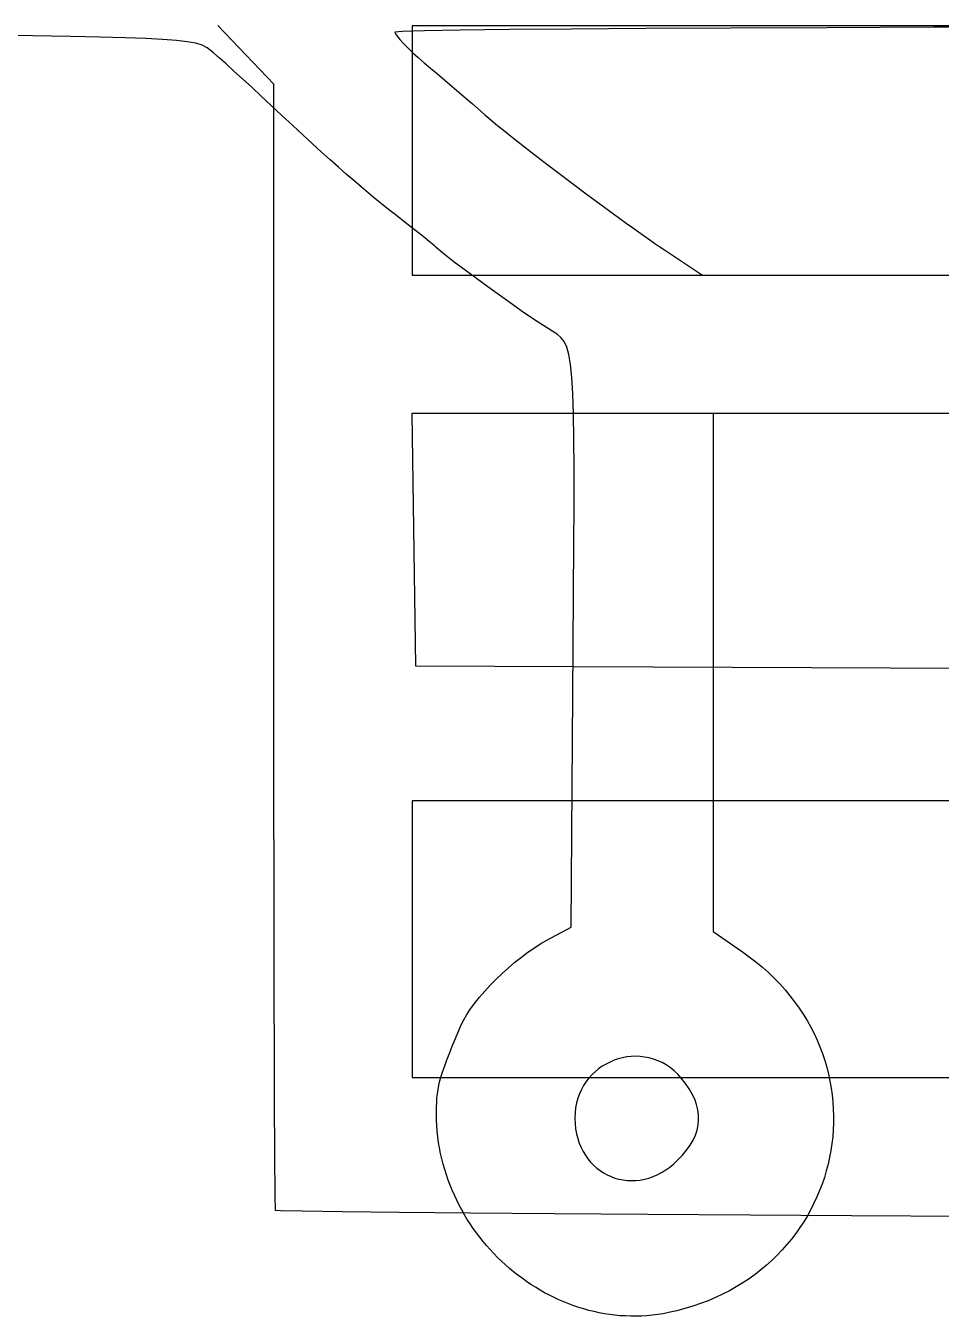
# Model space of a CAD drawing. Header units: inches. Extents: x -4 to 338, y -3 to 155.
# Drawn here: x 8.187 to 10.591, y 2.785 to 6.173 of the extents above; entities that cross this region are included whole.
import ezdxf

# ---------------------------------------------------------------- set-up
doc = ezdxf.new("R2010")
doc.units = ezdxf.units.IN
doc.layers.add('Bottom Overlay', color=54, linetype='Continuous')
doc.layers.add('Top Overlay', color=2, linetype='Continuous')

# ---------------------------------------------------------------- blocks, each defined once
blk = doc.blocks.new('IMPORTED_IMAGE_B_1')
at = {"layer": 'Bottom Overlay'}
for p, q in [((5.6766, -14.5593), (5.5292, -14.4055)), ((10.0181, -14.4062), (6.0399, -14.4062)), ((6.0399, -14.4062), (6.0399, -14.4062)), ((6.0399, -14.4062), (6.0399, -14.7332)), ((5.6766, -16.0359), (5.6766, -14.5593)), ((6.0399, -14.7332), (6.0399, -14.7332)), ((6.0399, -14.7332), (6.0399, -15.0602)), ((6.0399, -15.0602), (6.0399, -15.0602)), ((6.0399, -15.0602), (13.1885, -15.0602)), ((10.5088, -15.4235), (6.0391, -15.4235)), ((6.0391, -15.4235), (6.049, -16.0865)), ((5.6767, -16.1863), (5.6766, -16.0359)), ((6.049, -16.0865), (8.1562, -16.0956)), ((5.6767, -16.3326), (5.6767, -16.1863)), ((5.6768, -16.4739), (5.6767, -16.3326)), ((10.2536, -16.4407), (6.0399, -16.4407)), ((6.0399, -16.4407), (6.0399, -17.1674)), ((5.677, -16.6095), (5.6768, -16.4739)), ((5.6772, -16.7387), (5.677, -16.6095)), ((5.6774, -16.8607), (5.6772, -16.7387)), ((5.6777, -16.9747), (5.6774, -16.8607)), ((5.678, -17.08), (5.6777, -16.9747)), ((5.6783, -17.1758), (5.678, -17.08)), ((5.6787, -17.2613), (5.6783, -17.1758)), ((6.0399, -17.1674), (8.7223, -17.1674)), ((5.679, -17.3358), (5.6787, -17.2613)), ((5.6794, -17.3986), (5.679, -17.3358)), ((5.6798, -17.4488), (5.6794, -17.3986)), ((5.6803, -17.4858), (5.6798, -17.4488)), ((5.6807, -17.5087), (5.6803, -17.4858)), ((5.6812, -17.5168), (5.6807, -17.5087)), ((5.6939, -17.5174), (5.6812, -17.5168)), ((5.7506, -17.5184), (5.6939, -17.5174)), ((5.8573, -17.5198), (5.7506, -17.5184)), ((6.0066, -17.5214), (5.8573, -17.5198)), ((6.1933, -17.5231), (6.0066, -17.5214)), ((6.4124, -17.5249), (6.1933, -17.5231)), ((6.6588, -17.5268), (6.4124, -17.5249)), ((6.9273, -17.5287), (6.6588, -17.5268)), ((7.1933, -17.5304), (6.9273, -17.5287)), ((8.7009, -17.5397), (7.1933, -17.5304))]:
    blk.add_line(p, q, dxfattribs=at)
blk = doc.blocks.new('IMPORTED_IMAGE_B_2')
at = {"layer": 'Top Overlay'}
for p, q in [((5.0426, -14.4325), (4.9255, -14.431)), ((5.1422, -14.434), (5.0426, -14.4325)), ((6.0139, -14.4205), (5.9943, -14.4222)), ((5.9943, -14.4222), (5.9943, -14.4222)), ((5.9943, -14.4222), (5.9958, -14.4267)), ((5.9958, -14.4267), (5.9958, -14.4267)), ((5.9958, -14.4267), (6.0004, -14.4335)), ((6.0718, -14.4189), (6.0139, -14.4205)), ((6.0139, -14.4205), (6.0139, -14.4205)), ((6.1663, -14.4173), (6.0718, -14.4189)), ((6.0718, -14.4189), (6.0718, -14.4189)), ((6.2957, -14.4158), (6.1663, -14.4173)), ((6.1663, -14.4173), (6.1663, -14.4173)), ((6.4584, -14.4144), (6.2957, -14.4158)), ((6.2957, -14.4158), (6.2957, -14.4158)), ((6.6527, -14.4131), (6.4584, -14.4144)), ((6.4584, -14.4144), (6.4584, -14.4144)), ((6.877, -14.4119), (6.6527, -14.4131)), ((6.6527, -14.4131), (6.6527, -14.4131)), ((7.1296, -14.4108), (6.877, -14.4119)), ((6.877, -14.4119), (6.877, -14.4119)), ((7.4089, -14.4098), (7.1296, -14.4108)), ((7.1296, -14.4108), (7.1296, -14.4108)), ((7.7132, -14.4089), (7.4089, -14.4098)), ((7.4089, -14.4098), (7.4089, -14.4098)), ((5.2205, -14.4356), (5.1422, -14.434)), ((5.2861, -14.4374), (5.2205, -14.4356)), ((5.3402, -14.4395), (5.2861, -14.4374)), ((5.3841, -14.4418), (5.3402, -14.4395)), ((5.4211, -14.4445), (5.3841, -14.4418)), ((5.4493, -14.4477), (5.4211, -14.4445)), ((5.4714, -14.4516), (5.4493, -14.4477)), ((5.4886, -14.4566), (5.4714, -14.4516)), ((5.5019, -14.4634), (5.4886, -14.4566)), ((5.5185, -14.477), (5.5019, -14.4634)), ((6.0004, -14.4335), (6.0004, -14.4335)), ((6.0004, -14.4335), (6.0075, -14.4422)), ((6.0075, -14.4422), (6.0075, -14.4422)), ((6.0075, -14.4422), (6.017, -14.4524)), ((6.017, -14.4524), (6.017, -14.4524)), ((6.017, -14.4524), (6.0284, -14.464)), ((6.0284, -14.464), (6.0284, -14.464)), ((6.0284, -14.464), (6.0415, -14.4764)), ((5.5332, -14.49), (5.5185, -14.477)), ((5.5512, -14.5061), (5.5332, -14.49)), ((6.0415, -14.4764), (6.0415, -14.4764)), ((6.0415, -14.4764), (6.056, -14.4894)), ((6.056, -14.4894), (6.056, -14.4894)), ((6.056, -14.4894), (6.0715, -14.5027)), ((5.5718, -14.5248), (5.5512, -14.5061)), ((5.5945, -14.5454), (5.5718, -14.5248)), ((6.0715, -14.5027), (6.0715, -14.5027)), ((6.0715, -14.5027), (6.0883, -14.5168)), ((6.0883, -14.5168), (6.0883, -14.5168)), ((6.0883, -14.5168), (6.1065, -14.5322)), ((6.1065, -14.5322), (6.1065, -14.5322)), ((6.1065, -14.5322), (6.1255, -14.5484)), ((5.6184, -14.5674), (5.5945, -14.5454)), ((5.643, -14.5902), (5.6184, -14.5674)), ((6.1255, -14.5484), (6.1255, -14.5484)), ((6.1255, -14.5484), (6.1447, -14.5649)), ((6.1447, -14.5649), (6.1447, -14.5649)), ((6.1447, -14.5649), (6.1635, -14.5812)), ((5.6978, -14.6414), (5.643, -14.5902)), ((6.1635, -14.5812), (6.1635, -14.5812)), ((6.1635, -14.5812), (6.1815, -14.5967)), ((6.1815, -14.5967), (6.1815, -14.5967)), ((6.1815, -14.5967), (6.1979, -14.6111)), ((6.1979, -14.6111), (6.1979, -14.6111)), ((6.1979, -14.6111), (6.2208, -14.6312)), ((6.2208, -14.6312), (6.2208, -14.6312)), ((6.2208, -14.6312), (6.2304, -14.6394)), ((5.7262, -14.6678), (5.6978, -14.6414)), ((5.753, -14.6925), (5.7262, -14.6678)), ((6.2304, -14.6394), (6.2304, -14.6394)), ((6.2304, -14.6394), (6.241, -14.6484)), ((6.241, -14.6484), (6.241, -14.6484)), ((6.241, -14.6484), (6.2526, -14.6579)), ((6.2526, -14.6579), (6.2526, -14.6579)), ((6.2526, -14.6579), (6.2651, -14.6681)), ((6.2651, -14.6681), (6.2651, -14.6681)), ((6.2651, -14.6681), (6.2784, -14.6789)), ((5.7782, -14.7157), (5.753, -14.6925)), ((6.2784, -14.6789), (6.2784, -14.6789)), ((6.2784, -14.6789), (6.2924, -14.6901)), ((6.2924, -14.6901), (6.2924, -14.6901)), ((6.2924, -14.6901), (6.3072, -14.7018)), ((6.3072, -14.7018), (6.3072, -14.7018)), ((6.3072, -14.7018), (6.3226, -14.7139)), ((5.8021, -14.7374), (5.7782, -14.7157)), ((5.8247, -14.7578), (5.8021, -14.7374)), ((6.3226, -14.7139), (6.3226, -14.7139)), ((6.3226, -14.7139), (6.355, -14.7392)), ((5.8462, -14.777), (5.8247, -14.7578)), ((6.355, -14.7392), (6.355, -14.7392)), ((6.355, -14.7392), (6.3892, -14.7656)), ((6.3892, -14.7656), (6.3892, -14.7656)), ((6.3892, -14.7656), (6.4246, -14.7926)), ((5.8668, -14.7952), (5.8462, -14.777)), ((5.8865, -14.8123), (5.8668, -14.7952)), ((6.4246, -14.7926), (6.4246, -14.7926)), ((6.4246, -14.7926), (6.4607, -14.8199)), ((5.9055, -14.8286), (5.8865, -14.8123)), ((5.924, -14.8442), (5.9055, -14.8286)), ((6.4607, -14.8199), (6.4607, -14.8199)), ((6.4607, -14.8199), (6.4971, -14.8471)), ((5.942, -14.8592), (5.924, -14.8442)), ((5.9597, -14.8737), (5.942, -14.8592)), ((5.9773, -14.8878), (5.9597, -14.8737)), ((6.4971, -14.8471), (6.4971, -14.8471)), ((6.4971, -14.8471), (6.5331, -14.8737)), ((6.5331, -14.8737), (6.5331, -14.8737)), ((6.5331, -14.8737), (6.5683, -14.8995)), ((5.9948, -14.9017), (5.9773, -14.8878)), ((6.029, -14.9282), (5.9948, -14.9017)), ((6.5683, -14.8995), (6.5683, -14.8995)), ((6.5683, -14.8995), (6.5854, -14.912)), ((6.0449, -14.9406), (6.029, -14.9282)), ((6.0596, -14.9522), (6.0449, -14.9406)), ((6.5854, -14.912), (6.5854, -14.912)), ((6.5854, -14.912), (6.6022, -14.924)), ((6.6022, -14.924), (6.6022, -14.924)), ((6.6022, -14.924), (6.6184, -14.9357)), ((6.6184, -14.9357), (6.6184, -14.9357)), ((6.6184, -14.9357), (6.6341, -14.9468)), ((6.0728, -14.9627), (6.0596, -14.9522)), ((6.0842, -14.9719), (6.0728, -14.9627)), ((6.0933, -14.9794), (6.0842, -14.9719)), ((6.6341, -14.9468), (6.6341, -14.9468)), ((6.6341, -14.9468), (6.6493, -14.9575)), ((6.6493, -14.9575), (6.6493, -14.9575)), ((6.6493, -14.9575), (6.6637, -14.9676)), ((6.6637, -14.9676), (6.6637, -14.9676)), ((6.6637, -14.9676), (6.6774, -14.9771)), ((6.0998, -14.9848), (6.0933, -14.9794)), ((6.1033, -14.9881), (6.0998, -14.9848)), ((6.1196, -15.0021), (6.1033, -14.9881)), ((6.1505, -15.0261), (6.1196, -15.0021)), ((6.6774, -14.9771), (6.6774, -14.9771)), ((6.6774, -14.9771), (6.6904, -14.9859)), ((6.6904, -14.9859), (6.6904, -14.9859)), ((6.6904, -14.9859), (6.7025, -14.994)), ((6.7025, -14.994), (6.7025, -14.994)), ((6.7025, -14.994), (6.8021, -15.0602)), ((6.1918, -15.057), (6.1505, -15.0261)), ((6.2388, -15.0914), (6.1918, -15.057)), ((6.8021, -15.0602), (6.8021, -15.0602)), ((6.8021, -15.0602), (13.9507, -15.0602)), ((6.2872, -15.1262), (6.2388, -15.0914)), ((6.3326, -15.1582), (6.2872, -15.1262)), ((6.3706, -15.1842), (6.3326, -15.1582)), ((6.3967, -15.2009), (6.3706, -15.1842)), ((6.4096, -15.2085), (6.3967, -15.2009)), ((6.4208, -15.2158), (6.4096, -15.2085)), ((6.4305, -15.2242), (6.4208, -15.2158)), ((6.4387, -15.235), (6.4305, -15.2242)), ((6.4456, -15.2496), (6.4387, -15.235)), ((6.4513, -15.2692), (6.4456, -15.2496)), ((6.4558, -15.2953), (6.4513, -15.2692)), ((6.4593, -15.3291), (6.4558, -15.2953)), ((6.4618, -15.372), (6.4593, -15.3291)), ((6.4635, -15.4254), (6.4618, -15.372)), ((6.4646, -15.4905), (6.4635, -15.4254)), ((9.1195, -15.4235), (6.8299, -15.4235)), ((6.8299, -15.4235), (6.8299, -16.7841)), ((6.465, -15.5686), (6.4646, -15.4905)), ((6.4649, -15.6612), (6.465, -15.5686)), ((6.4643, -15.7696), (6.4649, -15.6612)), ((6.4635, -15.8951), (6.4643, -15.7696)), ((6.4625, -16.0389), (6.4635, -15.8951)), ((6.4575, -16.7725), (6.4625, -16.0389)), ((6.3939, -16.8064), (6.4575, -16.7725)), ((6.8299, -16.7841), (6.9071, -16.8374)), ((6.3266, -16.851), (6.3437, -16.8382)), ((6.3437, -16.8382), (6.3608, -16.8264)), ((6.3608, -16.8264), (6.3775, -16.8158)), ((6.3775, -16.8158), (6.3939, -16.8064)), ((6.9071, -16.8374), (6.9253, -16.8504)), ((6.2927, -16.8791), (6.3095, -16.8647)), ((6.3095, -16.8647), (6.3266, -16.851)), ((6.9253, -16.8504), (6.9428, -16.8639)), ((6.9428, -16.8639), (6.9595, -16.8778)), ((6.2602, -16.9094), (6.2762, -16.8941)), ((6.2762, -16.8941), (6.2927, -16.8791)), ((6.9595, -16.8778), (6.9755, -16.892)), ((6.9755, -16.892), (6.9907, -16.9067)), ((6.9907, -16.9067), (7.0052, -16.9217)), ((6.2304, -16.9408), (6.2449, -16.9251)), ((6.2449, -16.9251), (6.2602, -16.9094)), ((7.0052, -16.9217), (7.019, -16.937)), ((7.019, -16.937), (7.032, -16.9526)), ((6.1933, -16.9873), (6.2044, -16.9721)), ((6.2044, -16.9721), (6.2168, -16.9566)), ((6.2168, -16.9566), (6.2304, -16.9408)), ((7.032, -16.9526), (7.0443, -16.9686)), ((7.0443, -16.9686), (7.0559, -16.9848)), ((6.1753, -17.0161), (6.1835, -17.002)), ((6.1835, -17.002), (6.1933, -16.9873)), ((7.0559, -16.9848), (7.0668, -17.0013)), ((7.0668, -17.0013), (7.077, -17.018)), ((6.1539, -17.0646), (6.1689, -17.0294)), ((6.1689, -17.0294), (6.1753, -17.0161)), ((7.077, -17.018), (7.0864, -17.035)), ((7.0864, -17.035), (7.0952, -17.0521)), ((6.1452, -17.0853), (6.1539, -17.0646)), ((7.0952, -17.0521), (7.1032, -17.0695)), ((7.1032, -17.0695), (7.1106, -17.087)), ((6.131, -17.121), (6.1376, -17.104)), ((6.1376, -17.104), (6.1452, -17.0853)), ((7.1106, -17.087), (7.1172, -17.1047)), ((7.1172, -17.1047), (7.1232, -17.1226)), ((6.1203, -17.1506), (6.1252, -17.1364)), ((6.1252, -17.1364), (6.131, -17.121)), ((6.5391, -17.1379), (6.5296, -17.1446)), ((6.5491, -17.1319), (6.5391, -17.1379)), ((6.5391, -17.1379), (6.5391, -17.1379)), ((6.5595, -17.1267), (6.5491, -17.1319)), ((6.5491, -17.1319), (6.5491, -17.1319)), ((6.5702, -17.1222), (6.5595, -17.1267)), ((6.5595, -17.1267), (6.5595, -17.1267)), ((6.5812, -17.1185), (6.5702, -17.1222)), ((6.5702, -17.1222), (6.5702, -17.1222)), ((6.5925, -17.1155), (6.5812, -17.1185)), ((6.5812, -17.1185), (6.5812, -17.1185)), ((6.6039, -17.1134), (6.5925, -17.1155)), ((6.5925, -17.1155), (6.5925, -17.1155)), ((6.6154, -17.1122), (6.6039, -17.1134)), ((6.6039, -17.1134), (6.6039, -17.1134)), ((6.6271, -17.1117), (6.6154, -17.1122)), ((6.6154, -17.1122), (6.6154, -17.1122)), ((6.6388, -17.1122), (6.6271, -17.1117)), ((6.6271, -17.1117), (6.6271, -17.1117)), ((6.6504, -17.1135), (6.6388, -17.1122)), ((6.6388, -17.1122), (6.6388, -17.1122)), ((6.662, -17.1158), (6.6504, -17.1135)), ((6.6504, -17.1135), (6.6504, -17.1135)), ((6.6735, -17.1189), (6.662, -17.1158)), ((6.662, -17.1158), (6.662, -17.1158)), ((6.6849, -17.1231), (6.6735, -17.1189)), ((6.6735, -17.1189), (6.6735, -17.1189)), ((6.696, -17.1282), (6.6849, -17.1231)), ((6.6849, -17.1231), (6.6849, -17.1231)), ((6.7068, -17.1342), (6.696, -17.1282)), ((6.696, -17.1282), (6.696, -17.1282)), ((6.7173, -17.1413), (6.7068, -17.1342)), ((6.7068, -17.1342), (6.7068, -17.1342)), ((6.7275, -17.1494), (6.7173, -17.1413)), ((6.7173, -17.1413), (6.7173, -17.1413)), ((7.1232, -17.1226), (7.1285, -17.1405)), ((7.1285, -17.1405), (7.1331, -17.1586)), ((6.11, -17.1876), (6.1127, -17.176)), ((6.1127, -17.176), (6.1162, -17.1637)), ((6.1162, -17.1637), (6.1203, -17.1506)), ((6.504, -17.1688), (6.4967, -17.1782)), ((6.512, -17.1601), (6.504, -17.1688)), ((6.504, -17.1688), (6.504, -17.1688)), ((6.5205, -17.152), (6.512, -17.1601)), ((6.512, -17.1601), (6.512, -17.1601)), ((6.5296, -17.1446), (6.5205, -17.152)), ((6.5205, -17.152), (6.5205, -17.152)), ((6.5296, -17.1446), (6.5296, -17.1446)), ((6.7372, -17.1585), (6.7275, -17.1494)), ((6.7275, -17.1494), (6.7275, -17.1494)), ((6.7465, -17.1687), (6.7372, -17.1585)), ((6.7372, -17.1585), (6.7372, -17.1585)), ((6.7577, -17.1829), (6.7465, -17.1687)), ((6.7465, -17.1687), (6.7465, -17.1687)), ((7.1331, -17.1586), (7.137, -17.1767)), ((7.137, -17.1767), (7.1402, -17.1949)), ((6.1049, -17.221), (6.1061, -17.2099)), ((6.1061, -17.2099), (6.1078, -17.1989)), ((6.1078, -17.1989), (6.11, -17.1876)), ((6.4791, -17.2101), (6.4748, -17.2219)), ((6.4842, -17.1989), (6.4791, -17.2101)), ((6.4791, -17.2101), (6.4791, -17.2101)), ((6.4901, -17.1883), (6.4842, -17.1989)), ((6.4842, -17.1989), (6.4842, -17.1989)), ((6.4967, -17.1782), (6.4901, -17.1883)), ((6.4901, -17.1883), (6.4901, -17.1883)), ((6.4967, -17.1782), (6.4967, -17.1782)), ((6.7673, -17.1969), (6.7577, -17.1829)), ((6.7577, -17.1829), (6.7577, -17.1829)), ((6.7754, -17.2108), (6.7673, -17.1969)), ((6.7673, -17.1969), (6.7673, -17.1969)), ((6.7819, -17.2246), (6.7754, -17.2108)), ((6.7754, -17.2108), (6.7754, -17.2108)), ((7.1402, -17.1949), (7.1428, -17.2132)), ((6.1035, -17.2636), (6.1037, -17.2443)), ((6.1037, -17.2443), (6.1042, -17.2324)), ((6.1042, -17.2324), (6.1049, -17.221)), ((6.4714, -17.2342), (6.469, -17.247)), ((6.4748, -17.2219), (6.4714, -17.2342)), ((6.4714, -17.2342), (6.4714, -17.2342)), ((6.4748, -17.2219), (6.4748, -17.2219)), ((6.7868, -17.2382), (6.7819, -17.2246)), ((6.7819, -17.2246), (6.7819, -17.2246)), ((6.7902, -17.2518), (6.7868, -17.2382)), ((6.7868, -17.2382), (6.7868, -17.2382)), ((7.1428, -17.2132), (7.1447, -17.2315)), ((7.1447, -17.2315), (7.1459, -17.2498)), ((6.1038, -17.2786), (6.1035, -17.2636)), ((6.1045, -17.2936), (6.1038, -17.2786)), ((6.4676, -17.2604), (6.4671, -17.2743)), ((6.4671, -17.2743), (6.4671, -17.2743)), ((6.4671, -17.2743), (6.4677, -17.2884)), ((6.469, -17.247), (6.4676, -17.2604)), ((6.4676, -17.2604), (6.4676, -17.2604)), ((6.469, -17.247), (6.469, -17.247)), ((6.792, -17.2652), (6.7902, -17.2518)), ((6.7902, -17.2518), (6.7902, -17.2518)), ((6.7909, -17.2919), (6.7922, -17.2786)), ((6.7922, -17.2786), (6.792, -17.2652)), ((6.792, -17.2652), (6.792, -17.2652)), ((6.7922, -17.2786), (6.7922, -17.2786)), ((7.1459, -17.2498), (7.1464, -17.2681)), ((7.1464, -17.2681), (7.1463, -17.2864)), ((6.1057, -17.3084), (6.1045, -17.2936)), ((6.1073, -17.3232), (6.1057, -17.3084)), ((6.4677, -17.2884), (6.4677, -17.2884)), ((6.4677, -17.2884), (6.4692, -17.302)), ((6.4692, -17.302), (6.4692, -17.302)), ((6.4692, -17.302), (6.4715, -17.3151)), ((6.7835, -17.3183), (6.788, -17.3052)), ((6.788, -17.3052), (6.7909, -17.2919)), ((6.788, -17.3052), (6.788, -17.3052)), ((6.7909, -17.2919), (6.7909, -17.2919)), ((7.1456, -17.3046), (7.1442, -17.3228)), ((7.1463, -17.2864), (7.1456, -17.3046)), ((6.1093, -17.3378), (6.1073, -17.3232)), ((6.1117, -17.3523), (6.1093, -17.3378)), ((6.4715, -17.3151), (6.4715, -17.3151)), ((6.4715, -17.3151), (6.4747, -17.3276)), ((6.4747, -17.3276), (6.4747, -17.3276)), ((6.4747, -17.3276), (6.4786, -17.3395)), ((6.4786, -17.3395), (6.4786, -17.3395)), ((6.4786, -17.3395), (6.4833, -17.3508)), ((6.7607, -17.3577), (6.7699, -17.3446)), ((6.7699, -17.3446), (6.7775, -17.3315)), ((6.7699, -17.3446), (6.7699, -17.3446)), ((6.7775, -17.3315), (6.7835, -17.3183)), ((6.7775, -17.3315), (6.7775, -17.3315)), ((6.7835, -17.3183), (6.7835, -17.3183)), ((7.1421, -17.3409), (7.1394, -17.3589)), ((7.1442, -17.3228), (7.1421, -17.3409)), ((6.1145, -17.3667), (6.1117, -17.3523)), ((6.1177, -17.381), (6.1145, -17.3667)), ((6.1213, -17.3951), (6.1177, -17.381)), ((6.4833, -17.3508), (6.4833, -17.3508)), ((6.4833, -17.3508), (6.4886, -17.3615)), ((6.4886, -17.3615), (6.4886, -17.3615)), ((6.4886, -17.3615), (6.4947, -17.3715)), ((6.4947, -17.3715), (6.4947, -17.3715)), ((6.4947, -17.3715), (6.5013, -17.381)), ((6.5013, -17.381), (6.5013, -17.381)), ((6.5013, -17.381), (6.5085, -17.3897)), ((6.7377, -17.3839), (6.75, -17.3708)), ((6.75, -17.3708), (6.7607, -17.3577)), ((6.75, -17.3708), (6.75, -17.3708)), ((6.7607, -17.3577), (6.7607, -17.3577)), ((7.1361, -17.3768), (7.1321, -17.3946)), ((7.1394, -17.3589), (7.1361, -17.3768)), ((6.1253, -17.4091), (6.1213, -17.3951)), ((6.1296, -17.4229), (6.1253, -17.4091)), ((6.5085, -17.3897), (6.5085, -17.3897)), ((6.5085, -17.3897), (6.5163, -17.3978)), ((6.5163, -17.3978), (6.5163, -17.3978)), ((6.5163, -17.3978), (6.5246, -17.4052)), ((6.5246, -17.4052), (6.5246, -17.4052)), ((6.5246, -17.4052), (6.5334, -17.4119)), ((6.5334, -17.4119), (6.5334, -17.4119)), ((6.5334, -17.4119), (6.5425, -17.4179)), ((6.6948, -17.4168), (6.7058, -17.4101)), ((6.7058, -17.4101), (6.7167, -17.4023)), ((6.7058, -17.4101), (6.7058, -17.4101)), ((6.7167, -17.4023), (6.7273, -17.3936)), ((6.7167, -17.4023), (6.7167, -17.4023)), ((6.7273, -17.3936), (6.7377, -17.3839)), ((6.7273, -17.3936), (6.7273, -17.3936)), ((6.7377, -17.3839), (6.7377, -17.3839)), ((7.1275, -17.4123), (7.1223, -17.4297)), ((7.1321, -17.3946), (7.1275, -17.4123)), ((6.1343, -17.4366), (6.1296, -17.4229)), ((6.1394, -17.4501), (6.1343, -17.4366)), ((6.5425, -17.4179), (6.5425, -17.4179)), ((6.5425, -17.4179), (6.5521, -17.4231)), ((6.5521, -17.4231), (6.5521, -17.4231)), ((6.5521, -17.4231), (6.5621, -17.4276)), ((6.5621, -17.4276), (6.5621, -17.4276)), ((6.5621, -17.4276), (6.5723, -17.4313)), ((6.5723, -17.4313), (6.5723, -17.4313)), ((6.5723, -17.4313), (6.5828, -17.4342)), ((6.5828, -17.4342), (6.5828, -17.4342)), ((6.5828, -17.4342), (6.5936, -17.4363)), ((6.5936, -17.4363), (6.5936, -17.4363)), ((6.5936, -17.4363), (6.6045, -17.4376)), ((6.6045, -17.4376), (6.6045, -17.4376)), ((6.6045, -17.4376), (6.6157, -17.4381)), ((6.6157, -17.4381), (6.6269, -17.4377)), ((6.6157, -17.4381), (6.6157, -17.4381)), ((6.6269, -17.4377), (6.6382, -17.4365)), ((6.6269, -17.4377), (6.6269, -17.4377)), ((6.6382, -17.4365), (6.6496, -17.4344)), ((6.6382, -17.4365), (6.6382, -17.4365)), ((6.6496, -17.4344), (6.661, -17.4314)), ((6.6496, -17.4344), (6.6496, -17.4344)), ((6.661, -17.4314), (6.6724, -17.4274)), ((6.661, -17.4314), (6.661, -17.4314)), ((6.6724, -17.4274), (6.6836, -17.4226)), ((6.6724, -17.4274), (6.6724, -17.4274)), ((6.6836, -17.4226), (6.6948, -17.4168)), ((6.6836, -17.4226), (6.6836, -17.4226)), ((6.6948, -17.4168), (6.6948, -17.4168)), ((7.1164, -17.447), (7.1099, -17.4641)), ((7.1223, -17.4297), (7.1164, -17.447)), ((6.1449, -17.4635), (6.1394, -17.4501)), ((6.1507, -17.4766), (6.1449, -17.4635)), ((6.1568, -17.4896), (6.1507, -17.4766)), ((7.1028, -17.481), (7.0951, -17.4976)), ((7.1099, -17.4641), (7.1028, -17.481)), ((6.1633, -17.5025), (6.1568, -17.4896)), ((6.17, -17.5151), (6.1633, -17.5025)), ((6.1772, -17.5275), (6.17, -17.5151)), ((7.0868, -17.514), (7.0778, -17.5301)), ((7.0951, -17.4976), (7.0868, -17.514)), ((6.1846, -17.5397), (6.1772, -17.5275)), ((6.1923, -17.5518), (6.1846, -17.5397)), ((7.0683, -17.5459), (7.0582, -17.5614)), ((7.0778, -17.5301), (7.0683, -17.5459)), ((6.2003, -17.5636), (6.1923, -17.5518)), ((6.2087, -17.5751), (6.2003, -17.5636)), ((6.2173, -17.5865), (6.2087, -17.5751)), ((7.0474, -17.5766), (7.0361, -17.5915)), ((7.0582, -17.5614), (7.0474, -17.5766)), ((6.2261, -17.5976), (6.2173, -17.5865)), ((6.2353, -17.6085), (6.2261, -17.5976)), ((6.2447, -17.6191), (6.2353, -17.6085)), ((7.0242, -17.6059), (7.0117, -17.6201)), ((7.0361, -17.5915), (7.0242, -17.6059)), ((6.2544, -17.6295), (6.2447, -17.6191)), ((6.2643, -17.6396), (6.2544, -17.6295)), ((6.2744, -17.6495), (6.2643, -17.6396)), ((6.2848, -17.6591), (6.2744, -17.6495)), ((6.9849, -17.6471), (6.9707, -17.6599)), ((6.9986, -17.6338), (6.9849, -17.6471)), ((7.0117, -17.6201), (6.9986, -17.6338)), ((6.2954, -17.6684), (6.2848, -17.6591)), ((6.3063, -17.6774), (6.2954, -17.6684)), ((6.3173, -17.6862), (6.3063, -17.6774)), ((6.9405, -17.6843), (6.9245, -17.6958)), ((6.9559, -17.6723), (6.9405, -17.6843)), ((6.9707, -17.6599), (6.9559, -17.6723)), ((6.3286, -17.6946), (6.3173, -17.6862)), ((6.3401, -17.7028), (6.3286, -17.6946)), ((6.3517, -17.7106), (6.3401, -17.7028)), ((6.3635, -17.7182), (6.3517, -17.7106)), ((6.3756, -17.7254), (6.3635, -17.7182)), ((6.891, -17.7172), (6.8734, -17.7271)), ((6.908, -17.7067), (6.891, -17.7172)), ((6.9245, -17.6958), (6.908, -17.7067)), ((6.3877, -17.7323), (6.3756, -17.7254)), ((6.4001, -17.7388), (6.3877, -17.7323)), ((6.4126, -17.7451), (6.4001, -17.7388)), ((6.4252, -17.7509), (6.4126, -17.7451)), ((6.438, -17.7565), (6.4252, -17.7509)), ((6.8172, -17.7533), (6.7974, -17.7609)), ((6.8365, -17.7452), (6.8172, -17.7533)), ((6.8552, -17.7364), (6.8365, -17.7452)), ((6.8734, -17.7271), (6.8552, -17.7364)), ((6.451, -17.7617), (6.438, -17.7565)), ((6.464, -17.7665), (6.451, -17.7617)), ((6.4772, -17.7709), (6.464, -17.7665)), ((6.4905, -17.775), (6.4772, -17.7709)), ((6.5039, -17.7787), (6.4905, -17.775)), ((6.5174, -17.782), (6.5039, -17.7787)), ((6.531, -17.785), (6.5174, -17.782)), ((6.5447, -17.7875), (6.531, -17.785)), ((6.5585, -17.7896), (6.5447, -17.7875)), ((6.6988, -17.7874), (6.6847, -17.7897)), ((6.713, -17.7847), (6.6988, -17.7874)), ((6.7349, -17.7798), (6.713, -17.7847)), ((6.7563, -17.7741), (6.7349, -17.7798)), ((6.7771, -17.7679), (6.7563, -17.7741)), ((6.7974, -17.7609), (6.7771, -17.7679)), ((6.5723, -17.7913), (6.5585, -17.7896)), ((6.5862, -17.7927), (6.5723, -17.7913)), ((6.6001, -17.7935), (6.5862, -17.7927)), ((6.6141, -17.794), (6.6001, -17.7935)), ((6.6282, -17.794), (6.6141, -17.794)), ((6.6423, -17.7936), (6.6282, -17.794)), ((6.6564, -17.7927), (6.6423, -17.7936)), ((6.6705, -17.7914), (6.6564, -17.7927)), ((6.6847, -17.7897), (6.6705, -17.7914))]:
    blk.add_line(p, q, dxfattribs=at)

msp = doc.modelspace()

# ---------------------------------------------------------------- block references
for name in ['IMPORTED_IMAGE_B_1', 'IMPORTED_IMAGE_B_2']:
    msp.add_blockref(name, (3.1621, 20.5787))

doc.saveas('drawing.dxf')
